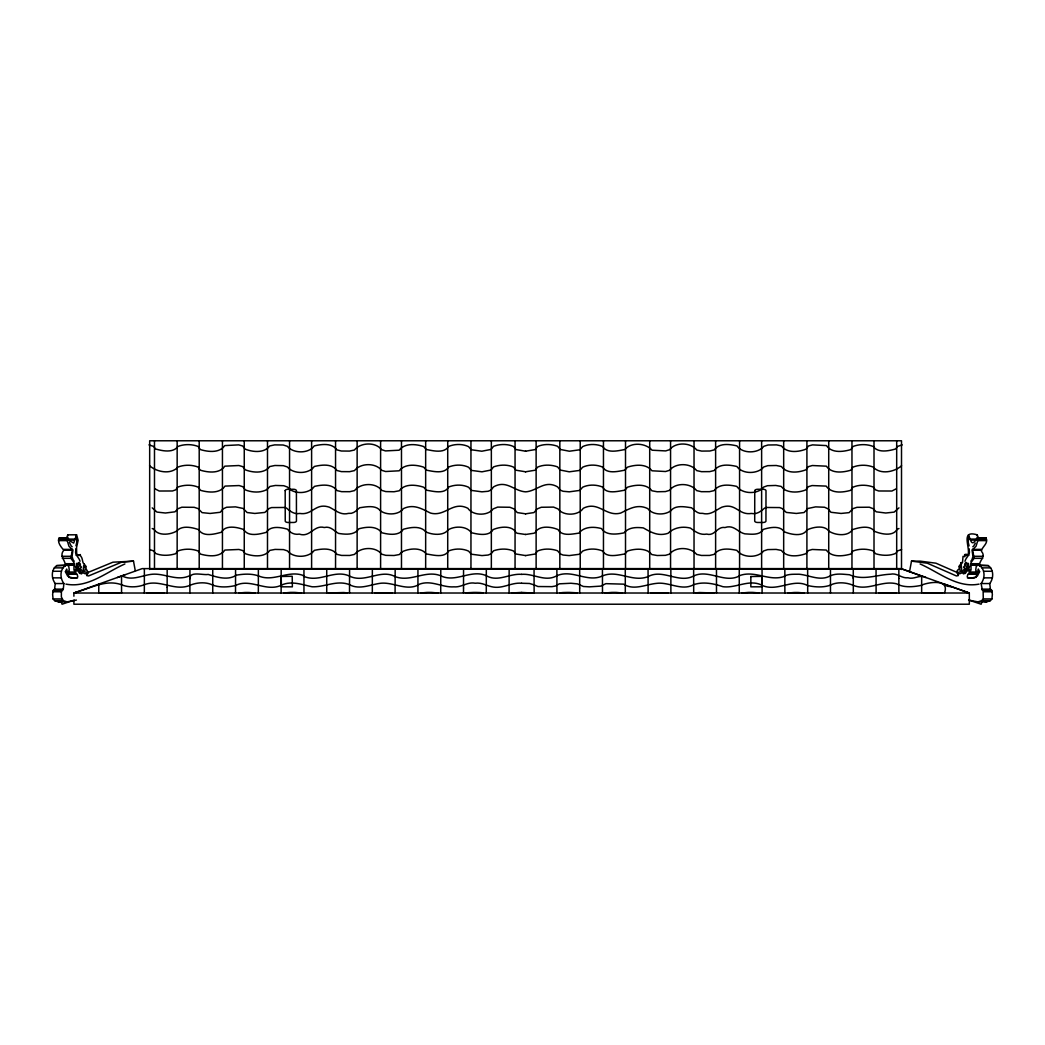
<?xml version="1.0" encoding="UTF-8"?>
<svg xmlns="http://www.w3.org/2000/svg" width="1045" height="1045" viewBox="0 0 1045 1045"><rect width="100%" height="100%" fill="white"/><g stroke="black" fill="none" stroke-linecap="round" stroke-linejoin="round"><path stroke-width="1.5" d="M212.736 592.998L212.749 568.702M144.341 592.998L144.367 568.689M167.174 568.689L167.135 587.12M189.903 592.998L189.942 568.689M235.569 568.702L235.517 592.998M258.376 568.702L258.337 592.998M281.118 592.998L281.183 568.715M303.951 568.715L303.964 592.998M326.732 568.715L326.732 592.998M349.513 592.998L349.579 568.715M372.32 592.998L372.36 568.728M395.167 568.728L395.088 592.998M417.948 568.728L417.922 592.998M440.794 568.728L440.716 592.998M463.51 592.998L463.523 588.061M463.549 568.741L463.523 588.008M486.33 568.741L486.278 592.998M509.15 568.741L509.085 592.998M189.929 578.682C189.393 570.805 203.226 575.455 208.203 574.423C217.138 577.297 227.836 580.72 236.523 575.129C243.746 573.927 251.78 573.444 258.768 576.004C273.424 582.248 287.741 570.139 302.684 575.272L303.938 576.396M65.234 565.959C66.044 560.407 58.677 556.384 63.758 550.245C61.263 547.005 56.992 542.695 59.056 537.796L67.729 537.796L69.519 540.735L73.686 543.087L76.559 534.792L78.153 540.278L76.559 547.502L76.677 553.745L78.323 555.496L80.361 554.542M76.403 600.078L67.037 601.881L58.376 601.881L54.601 600.614L53.06 598.929L52.629 594.37L53.23 590.399L54.614 589.132L55.241 583.554C51.27 578.303 50.983 569.773 56.652 565.606L67.324 565.24L68.748 566.272L69.297 570.217L68.265 571.628L67.011 571.563L66.671 569.029L65.443 571.876L67.664 576.069C70.982 578.303 81.758 579.949 76.18 573.47L73.973 569.995L73.973 562.576L70.929 558.33L72.379 549.67L68.97 546.261L67.207 540.605L67.729 537.796L59.5 538.397M68.983 577.428L68.199 574.136L65.953 572.02L74.613 572.02M853.321 592.998L853.269 568.689M65.312 565.606C59.643 569.773 59.931 578.303 63.902 583.554L63.275 589.132L61.407 591.77L61.355 596.917L63.262 600.614L67.037 601.881M135.236 570.505L133.499 561.139L121.586 562.197L88.603 575.939L86.617 575.573C90.484 571.367 84.449 569.76 86.173 566.547L84.201 564.091M968.597 600.078L977.963 601.881L986.624 601.881L990.399 600.614L991.94 598.929L992.371 594.37L991.77 590.399L990.386 589.132L989.759 583.554C993.73 578.303 994.017 569.773 988.348 565.606L977.676 565.24L976.252 566.272L975.703 570.217L976.735 571.628L977.989 571.563L978.329 569.029L979.557 571.876L977.336 576.069C974.018 578.303 963.242 579.949 968.819 573.47L971.027 569.995L971.027 562.576L974.071 558.33L972.621 549.67L976.03 546.261L977.793 540.605L977.271 537.796L985.944 537.796C989.014 543.531 981.503 546.888 981.451 551.342C986.611 557.116 978.368 560.656 979.766 565.959M964.979 561.283C965.684 557.39 970.988 554.725 969.042 549.853M991.77 590.399L982.391 590.085L981.098 583.554C985.069 578.303 985.357 569.773 979.687 565.606M964.639 554.542L964.927 556.698L963.033 556.358L962.51 562.667L961.309 562.523L961.622 563.817L960.799 562.837L960.799 564.091M85.363 566.024L84.749 567.879A2.874 1.959 -90 0 1 84.475 567.618C83.208 566.847 85.585 564.679 85.311 566.351A3.723 2.534 -90 0 0 85.285 566.821L85.35 567.409M969.629 569.525L968.819 571.119L967.187 570.661L965.306 573.405L963.255 573.77M968.624 536.856L968.206 542.198L969.081 545.882M66.292 538.541L67.807 534.831L68.304 535.641M959.663 566.168L960.25 567.879A2.874 1.959 90 0 0 960.525 567.618C961.792 566.847 959.414 564.679 959.689 566.351A3.723 2.534 -90 0 1 959.715 566.821L959.65 567.409M969.107 566.821L969.002 567.161A5.16 3.514 -90 0 1 968.61 568.062L967.448 568.911A7.968 5.434 -90 0 1 966.886 569.016M977.963 601.881L981.738 600.614L983.28 598.929L983.11 590.399M909.49 571.955L911.501 561.139L920.162 561.139L935.941 563.19L958.383 573.039M966.05 567.004L966.089 566.847A5.813 3.958 90 0 0 966.168 566.207L965.645 564.391A3.2 2.181 90 0 0 965.293 564.196M75.958 549.853C74.012 554.725 79.316 557.39 80.021 561.283M968.023 563.66L967.774 565.149A5.356 3.657 -90 0 1 967.552 566.233L967.317 566.769A2.848 1.946 -90 0 1 966.834 567.357L966.834 567.357M84.24 564.013C81.484 563.216 83.927 554.712 77.121 554.751M972.359 549.422L972.32 549.566A8.099 5.525 -90 0 0 972.111 550.428L972.947 556.489L972.007 559.532A8.778 5.983 -90 0 1 971.092 560.878L970.844 561.139M982.104 601.424L981.15 604.219L968.924 600.104M957.638 573.692L959.441 573.731A3.814 2.599 -90 0 0 959.885 573.744L964.235 571.85A3.122 2.129 -90 0 0 964.757 570.818L964.378 569.159L963.137 570.413A12.357 8.425 -90 0 1 962.458 571.092L957.155 572.751L958.383 575.573L956.397 575.939L927.281 563.19L911.501 561.139M83.678 565.672L83.273 569.695A15.479 10.554 -90 0 1 83.887 570.191L85.677 569.891M975.312 543.152L973.822 545.869A8.556 5.826 90 0 1 973.026 546.6L972.817 546.731M75.958 545.79L76.794 542.198L76.376 536.856M970.387 572.02L979.047 572.02L976.801 574.136L976.017 577.428M976.696 535.641L977.193 534.831L978.708 538.541M977.193 534.831C960.838 529.867 969.577 545.686 968.323 553.745L967.683 554.986C965.097 556.972 963.359 552.883 967.879 554.751M78.95 570.622C79.028 567.043 83.509 568.336 80.282 565.881C81.066 564.052 78.192 560.015 77.944 564.457C75.214 560.329 76.22 568.389 78.571 568.663M985.5 538.397L985.944 537.796L977.179 537.861C971.536 547.593 971.105 540.97 968.441 534.792M963.451 573.483L966.05 570.622M402.064 551.825L399.268 554.568L394.03 555.509L385.762 555.339L381.66 554.163C375.625 546.287 360.577 546.953 354.503 554.399L349.748 555.457L341.571 555.431L337.065 554.386C331.905 547.423 321.873 548.729 314.362 550.349C308.706 558.017 293.371 558.317 287.44 550.898L283.522 549.605L275.083 549.409L269.871 550.388C264.333 557.716 252.916 556.41 245.314 553.68L242.767 550.571L238.939 549.461L224.897 550.062C219.528 557.573 208.464 556.306 200.483 554.085L198.132 551.002C191.888 548.599 184.299 548.638 178.016 550.911L175.547 553.745C169.199 555.692 161.661 556.031 155.496 553.406L153.628 550.937L149.592 549.526M267.011 489.413L270.041 486.421L275.449 485.455L283.77 485.716L287.519 487.074C293.371 494.664 308.889 494.233 314.427 486.395C321.964 484.723 332.049 483.574 337.078 490.614L341.663 491.672L349.84 491.686L354.516 490.601C360.46 482.855 375.769 482.346 381.673 490.366L385.762 491.581L394.017 491.751L399.242 490.784C404.702 483.391 416.014 484.71 423.734 487.231L426.36 490.183C432.917 491.163 444.556 494.598 448.566 487.088C454.679 484.514 462.582 484.344 468.604 487.257L471.282 490.392L481.928 491.829L488.146 491.268L491.032 490.053L493.58 486.879C506.616 479.446 514.088 491.294 525.779 491.842C537.248 490.98 544.719 479.577 557.599 486.879L560.146 490.053L563.02 491.268L569.251 491.829L579.897 490.392L582.574 487.257C588.596 484.344 596.486 484.514 602.612 487.088C606.622 494.598 618.248 491.163 624.819 490.183L627.431 487.231C635.177 484.697 646.45 483.417 651.936 490.784L657.161 491.751L665.417 491.581L669.505 490.366C675.397 482.346 690.719 482.855 696.662 490.601L701.339 491.686L709.516 491.672L714.088 490.614C719.143 483.574 729.201 484.723 736.751 486.395C742.29 494.22 757.808 494.664 763.66 487.074L767.409 485.716L775.73 485.455L781.137 486.421L784.168 489.413M969.551 569.629L967.644 569.904M830.488 585.109C837.123 581.634 846.868 582.444 853.295 585.383C868.134 591.326 881.732 580.079 896.623 583.815C903.729 587.826 912.899 586.976 920.671 585.5C927.503 582.248 950.219 578.277 944.458 592.998M966.429 568.663C969.198 567.631 969.316 560.969 967.056 564.078C966.442 560.042 964.039 564.352 964.718 565.881C961.387 568.402 966.076 566.886 965.867 570.544M267.011 489.439C260.754 493.083 251.897 492.561 245.353 489.883L242.832 486.709L239.148 485.559L225.002 486.095C219.724 493.71 208.634 492.626 200.575 490.353L198.223 487.205C192.045 484.527 184.338 484.723 178.042 486.983L175.625 489.87L172.464 490.98L159.232 491.019L154.817 488.747M896.349 488.747L891.934 491.019L878.701 490.98L875.553 489.87L873.137 486.983C866.841 484.723 859.134 484.527 852.955 487.205L850.604 490.353C842.531 492.626 831.454 493.71 826.164 486.095L812.03 485.559L808.334 486.709L805.813 489.883C799.294 492.561 790.451 493.07 784.194 489.465M556.867 575.717C545.346 582.444 533.512 573.261 521.586 574.371M648.083 576.618C662.7 568.441 679.106 584.09 693.971 575.821C709.124 568.846 725.792 584.534 740.539 575.272C755.248 570.57 768.415 581.033 783.149 576.853C787.63 573.705 793.756 574.358 799.046 574.227C809.379 575.09 820.416 581.673 830.579 575.691C836.366 573.143 843.302 574.293 849.454 574.737C863.196 580.863 876.794 574.75 890.523 574.214C897.159 572.634 901.561 578.577 907.961 577.78C914.375 579.844 920.279 573.914 925.961 577.545M830.488 585.135C823.447 587.708 814.917 587.185 807.681 585.527C792.959 577.95 777.402 592.228 762.105 585.396A15.727 5.029 0 0 1 761.87 585.187C749.095 578.773 736.007 588.492 722.905 586.702C713.761 583.567 703.259 581.412 693.684 584.678C681.706 591.365 668.957 581.634 656.417 583.384C645.941 584.403 633.505 590.804 623.682 584.155L605.904 583.659L600.64 586.127L589.341 586.846L583.41 586.493L577.467 583.894L570.923 583.254L559.349 583.828L555.378 586.036L551.917 586.65L537.953 586.532L534.113 584.9L534.139 592.998M402.077 551.812C409.078 548.416 420.978 547.018 426.373 553.981C432.93 554.895 444.452 558.357 448.566 550.976C454.706 548.455 462.53 548.325 468.591 551.133L471.295 554.203L481.98 555.587L488.159 555.039L491.019 553.837L493.619 550.767C499.85 548.612 507.361 548.377 513.474 550.976L515.995 554.02L525.661 555.587M556.894 575.704C572.151 569.068 587.055 582.666 602.038 576.122C617.295 569.172 632.395 582.731 648.057 576.631M967.748 569.852L969.838 566.312L966.573 568.519M124.904 563.96C106.107 572.203 87.871 588.361 65.953 584.116M86.617 573.039L112.925 562.197L133.499 561.139M901.574 465.756C894.259 472.17 880.308 474.874 873.189 467.063C866.945 464.633 859.303 464.659 853.06 467.089L850.708 470.237C842.779 472.536 831.611 473.842 826.386 466.174L812.305 465.521L808.425 466.645L805.904 469.806C798.328 472.745 786.911 473.855 781.399 466.54L776.291 465.495L767.788 465.665L763.777 466.958C757.873 474.273 742.459 474.443 736.882 466.488C729.397 464.79 719.247 463.405 714.192 470.524L709.738 471.622L701.548 471.674L696.728 470.616C690.693 462.844 675.619 462.635 669.571 470.289L665.587 471.517L652.002 470.799C646.359 463.549 635.308 464.594 627.457 467.167L624.832 470.145C618.026 471.413 606.975 474.286 602.599 467.089C596.486 464.489 588.622 464.372 582.587 467.246L579.91 470.381L569.238 471.817L560.172 470.041L557.56 466.88C551.342 464.646 543.766 464.411 537.666 467.089L535.171 470.211L525.504 471.804M898.961 507.857L894.154 512.115L885.755 513.017L876.246 511.828L873.032 508.628L869.335 507.217L856.952 507.321L853.02 508.615L849.102 512.638L841.055 513.448L830.945 512.285L827.993 508.81L824.518 507.243L815.609 506.877L808.02 508.458L804.075 512.533L796.329 513.448L786.323 512.429L782.052 508.458L779.596 507.57L766.73 507.478A8.909 4.415 0 0 0 764.626 508.105C760.865 511.358 756.92 514.597 751.303 513.461C738.41 515.433 735.954 502.501 721.912 507.165C715.812 510.065 710.691 515.538 702.619 513.369C697.629 514.088 694.794 510.43 691.542 507.779C685.102 506.825 675.501 504.813 670.994 510.587C665.077 515.498 652.485 515.198 647.782 508.615C637.411 503.612 629.208 508.941 620.665 513.069C605.839 517.066 598.458 500.568 583.28 508.301C578.329 515.903 563.137 516.086 558.03 508.928L553.55 507.099L541.297 507.269L537.352 508.81L533.93 512.586L525.517 513.827M117.249 577.545L125.021 574.75M99.654 583.828L98.779 584.142L98.752 592.998M212.723 585.109C206.074 581.634 196.316 582.431 189.876 585.396C174.528 591.627 160.068 578.93 144.772 584.534C138.018 587.408 128.417 587.695 121.573 584.769C106.211 579.152 91.228 587.969 76.807 591.992L73.96 593.024L969.316 593.011L969.316 604.219L73.895 604.219L73.895 601.019M898.961 528.535L898.282 528.809A6.257 3.096 0 0 0 896.701 530.024C892.273 536.699 880.543 533.89 874.456 531.304C869.871 524.747 858.703 527.516 852.433 529.684C847.978 537.012 834.576 535.197 828.763 531.004C824.44 524.773 812.736 527.072 806.988 529.998C802.625 537.274 790.373 534.361 784.142 531.722C780.079 525.217 769.447 527.451 763.346 529.41C759.571 535.615 751.185 534.165 744.902 533.851C737.679 532.284 733.93 524.433 724.969 527.542C717.092 526.158 715.015 536.398 706.694 534.099C700.072 535.314 695.147 531.618 690.431 528.078C682.085 526.053 673.842 527.686 668.029 533.303C658.063 536.568 651.009 532.232 643.354 527.921C636.248 527.098 628.816 527.216 623.996 532.872C616.589 534.374 606.035 535.693 601.45 528.561C593.73 526.484 584.077 526.484 578.943 533.12C572.673 533.93 561.883 536.673 558.03 529.593C551.473 526.745 539.285 525.034 535.144 532.545A7.746 3.827 0 0 1 533.93 533.25L525.517 534.491M74.286 600.104L62.06 604.219L61.119 601.424M189.916 575.599C177.389 581.686 165.214 573.339 152.688 574.214C142.629 574.907 132.01 581.464 122.004 575.821M77.356 569.904L75.371 569.525M901.574 549.526L897.55 550.937L895.683 553.406C889.517 556.031 881.98 555.692 875.632 553.745L873.15 550.911C866.867 548.638 859.29 548.599 853.047 551.002L850.695 554.085C842.74 556.293 831.611 557.586 826.281 550.062L812.226 549.461L808.399 550.571L805.865 553.68C798.249 556.41 786.833 557.716 781.294 550.388L776.095 549.409L767.657 549.605L763.738 550.898C757.808 558.317 742.459 558.017 736.816 550.349C729.306 548.743 719.26 547.423 714.114 554.386L709.607 555.431L701.43 555.457L696.675 554.399C690.588 546.914 675.579 546.391 669.505 554.163L665.417 555.339L657.148 555.509L651.897 554.568L649.115 551.825M923.584 592.998L942.472 592.998M283.77 592.998L290.249 592.424A39.24 12.553 0 0 1 294.925 592.424L301.613 592.998M420.573 592.998L426.961 592.437A38.587 12.344 0 0 1 431.585 592.437L438.09 592.998M100.738 592.998L119.626 592.998M605.133 592.998L611.625 592.437A38.587 12.344 0 0 1 616.25 592.437L622.637 592.998M741.597 592.998L748.298 592.424A39.24 12.553 0 0 1 752.962 592.424L759.454 592.998M878.675 592.998L896.571 592.998M146.64 592.998L164.535 592.998M328.927 592.998L343.478 592.541A14.917 4.781 0 0 1 345.02 592.659L345.412 592.698A8.464 2.704 0 0 1 347.28 592.998M511.384 592.998L521.586 592.437M788.178 592.998L794.174 592.502A36.536 11.691 0 0 1 798.341 592.502L804.389 592.998M58.376 601.881L61.498 601.28M238.822 592.998L244.87 592.502A36.536 11.691 0 0 1 249.037 592.502L255.032 592.998M559.82 592.933L562.171 592.62A14.094 4.507 0 0 1 563.751 592.515L567.2 592.424A42.479 13.598 0 0 1 569.969 592.437L575.691 592.75A6.427 2.064 0 0 1 577.101 592.998M56.652 565.606L74.012 565.071M650.774 592.998L668.186 592.998M375.024 592.998L392.45 592.998M902.188 444.883L897.577 446.411L895.722 448.919C889.125 450.904 878.048 453.256 873.241 446.476C867.01 443.981 859.369 444.073 853.099 446.424L850.761 449.598C842.897 451.923 831.611 453.295 826.451 445.588L812.487 444.883L808.503 445.98L805.943 449.154C798.471 452.106 786.872 453.373 781.477 445.954L776.539 444.883L768.023 445L763.856 446.28C757.965 453.648 742.512 453.896 736.947 445.901C729.488 444.177 719.273 442.753 714.231 449.886L709.842 451.009L701.665 451.087L696.78 450.029C690.784 442.335 675.592 441.826 669.61 449.663L665.678 450.917L652.067 450.212C645.914 442.975 631.102 441.839 624.884 449.507C618.091 450.774 607.027 453.674 602.638 446.502C596.551 443.838 588.635 443.759 582.601 446.633L579.923 449.768L569.355 451.218L560.198 449.441L557.586 446.28C551.381 444.007 543.805 443.811 537.705 446.463L535.171 449.585L525.504 451.205M979.047 584.116C957.129 588.361 938.893 572.203 920.096 563.96M525.504 555.587L535.184 554.02L537.692 550.976C543.818 548.377 551.329 548.612 557.56 550.767L560.146 553.837L563.02 555.039L569.198 555.587L579.884 554.203L582.587 551.133C588.648 548.325 596.46 548.455 602.599 550.976C606.805 558.278 618.17 554.947 624.805 553.981L627.444 551.068C634.132 548.86 642.871 548.076 649.102 551.812M81.745 573.77L79.694 573.405L77.813 570.661L76.18 571.119L75.449 569.629M521.612 583.254L529.475 583.476L534.086 584.873L534.06 568.741M521.625 592.437L531.84 592.998M67.807 534.831L76.559 534.792M67.651 539.089L74.861 539.089M970.139 539.089L977.349 539.089M58.572 539.259L67.233 539.259M977.767 539.259L986.428 539.259M68.461 540.108L74.234 540.108M970.766 540.108L976.539 540.108M58.546 540.605L67.207 540.605M977.793 540.605L986.454 540.605M63.627 549.461L72.288 549.461M972.712 549.461L981.373 549.461M63.719 549.67L72.379 549.67M972.621 549.67L981.281 549.67M63.758 550.245L72.418 550.245M972.581 550.245L981.242 550.245M77.369 554.921L80.256 554.921M964.744 554.921L967.631 554.921M76.821 555.026L80.308 555.117M964.692 555.117L968.179 555.026M76.115 555.261L80.452 555.261M964.548 555.261L968.885 555.261M62.008 556.306L70.668 556.306M974.332 556.306L982.992 556.306M62.269 558.33L70.929 558.33M974.071 558.33L982.731 558.33M65.613 563.712L74.273 563.712M970.727 563.712L979.387 563.712M65.574 564.535L74.234 564.535M970.766 564.535L979.426 564.535M970.988 565.071L988.348 565.606M54.288 567.866L62.948 567.866M982.052 567.866L990.712 567.866M943.57 583.828L969.277 593.011L900.999 568.611L142.211 568.611L73.895 593.011L73.895 596.212M149.67 568.924L901.508 568.924M52.72 571.262L61.381 571.262M983.619 571.262L992.28 571.262M65.378 571.628L68.265 571.628M976.735 571.628L979.622 571.628M66.802 573.261L75.462 573.261M969.538 573.261L978.198 573.261M67.52 573.47L76.18 573.47M968.819 573.47L977.48 573.47M68.199 574.136L76.86 574.136M968.14 574.136L976.801 574.136M52.563 577.859L61.224 577.859M983.776 577.859L992.436 577.859M70.211 577.99L77.565 577.885M967.435 577.885L974.789 577.99M55.241 583.554L63.902 583.554M981.098 583.554L989.759 583.554M54.614 589.132L63.275 589.132M981.725 589.132L990.386 589.132M53.948 590.085L62.609 590.085M982.391 590.085L991.052 590.085M53.23 590.399L61.89 590.399M52.746 591.77L61.407 591.77M983.593 591.77L992.254 591.77M53.06 598.929L61.72 598.929M983.28 598.929L991.94 598.929M54.601 600.614L63.262 600.614M981.738 600.614L990.399 600.614M521.625 574.371C509.699 573.248 497.864 582.444 486.343 575.717M521.599 583.254C510.927 582.222 502.305 589.524 491.294 586.65C485.938 585.331 481.105 582.352 475.214 583.228C467.363 581.608 461.524 587.617 453.87 586.846C442.048 587.682 431.663 579.766 419.541 584.155C407.171 592.202 392.659 581.177 379.453 583.423C369.734 584.9 358.971 589.994 349.5 584.664C336.947 579.714 324.564 587.316 312.102 586.781C302.266 584.704 291.268 580.458 281.392 585.148A15.727 5.029 0 0 1 281.183 585.318C265.913 592.306 250.304 577.963 235.543 585.5C228.346 587.238 219.777 587.682 212.762 585.148M525.661 534.491L517.288 533.277A7.746 3.827 0 0 1 516.034 532.545C511.88 525.034 499.706 526.745 493.149 529.593C489.047 536.686 477.865 534.322 471.347 532.689C466.658 525.818 454.627 525.857 448.109 529.88C443.759 536.046 431.938 534.883 425.798 531.853C420.612 525.504 410.358 527.294 403.409 529.279C398.903 536.189 388.466 534.517 381.673 532.702C376.879 525.674 366.194 526.771 358.827 528.822C354.503 535.393 345.386 534.478 338.515 533.407C333.891 530.912 330.651 525.896 324.224 527.503C313.748 524.708 310.352 537.783 299.353 534.126C294.429 534.988 290.249 532.846 287.453 529.188C280.961 527.346 270.472 525.387 266.37 532.323C259.656 534.126 248.018 537.169 243.759 529.567C237.293 527.189 225.367 524.616 221.475 532.218C214.8 534.073 203.017 537.313 198.733 529.684C192.58 527.477 182.039 525.034 177.114 530.755C171.419 534.583 159.14 536.294 154.477 530.024A6.257 3.096 0 0 0 152.897 528.809L152.217 528.535M525.661 513.827L517.301 512.599L513.813 508.81L509.869 507.269L497.629 507.099L493.135 508.928C488.028 516.086 472.836 515.903 467.886 508.301C452.707 500.568 445.34 517.066 430.501 513.069C421.958 508.941 413.768 503.612 403.396 508.615C398.681 515.263 386.127 515.355 380.184 510.587C375.691 504.8 366.103 506.838 359.663 507.752C356.384 510.391 353.576 514.101 348.56 513.369C340.474 515.538 335.367 510.065 329.266 507.165C315.224 502.501 312.768 515.433 299.863 513.461C294.311 514.545 290.249 511.449 286.539 508.105A8.909 4.415 0 0 0 284.436 507.478L271.569 507.57L269.127 508.458L264.842 512.429L254.836 513.448L247.103 512.533L243.158 508.458L235.569 506.877L226.647 507.243L223.186 508.81L220.221 512.285L210.11 513.448L202.077 512.638L198.158 508.615L194.213 507.321L181.843 507.217L178.133 508.628L174.92 511.828L165.423 513.017L156.985 512.089L152.217 507.857M525.661 471.804L515.995 470.211L513.513 467.089C507.413 464.411 499.823 464.646 493.606 466.88L491.006 470.041L481.941 471.817L471.256 470.381L468.591 467.246C462.556 464.372 454.693 464.489 448.579 467.089C444.19 474.286 433.152 471.413 426.347 470.145L423.708 467.167C415.871 464.594 404.807 463.549 399.177 470.799L385.592 471.517L381.608 470.289C375.56 462.635 360.473 462.844 354.451 470.616L349.631 471.674L341.428 471.622L336.986 470.524C331.931 463.405 321.782 464.79 314.297 466.488C308.706 474.443 293.305 474.273 287.388 466.958L283.378 465.665L274.887 465.495L269.78 466.54C264.267 473.855 252.851 472.745 245.275 469.806L242.753 466.645L238.861 465.521L224.793 466.174C219.568 473.842 208.399 472.536 200.457 470.237L199.451 469.153M525.661 451.205L516.008 449.585L513.474 446.463C507.374 443.811 499.784 444.007 493.593 446.28L490.98 449.441L481.81 451.218L471.256 449.768L468.565 446.633C462.543 443.759 454.627 443.838 448.54 446.502C444.151 453.674 433.087 450.774 426.295 449.507L423.682 446.542C415.792 443.955 404.768 442.962 399.112 450.212L385.5 450.917L381.569 449.663C375.625 441.695 360.368 442.401 354.399 450.029L349.513 451.087L341.336 451.009L336.934 449.886C331.892 442.753 321.69 444.177 314.231 445.901C308.654 453.883 293.214 453.648 287.31 446.28L283.156 445L274.639 444.883L269.688 445.954C264.307 453.373 252.694 452.106 245.235 449.154L242.662 445.98L238.691 444.883L224.727 445.588C219.568 453.282 208.282 451.936 200.418 449.598L198.08 446.424C191.81 444.073 184.155 443.981 177.924 446.476C173.117 453.256 162.053 450.904 155.457 448.919L153.602 446.411L148.991 444.883M951.668 586.715L947.41 586.271L944.536 584.743M483.391 592.933L481.053 592.62A14.094 4.507 0 0 0 479.459 592.515L476.024 592.424A42.479 13.598 0 0 0 473.241 592.437L467.52 592.75A6.427 2.064 0 0 0 466.122 592.998M983.502 601.28L986.624 601.881M714.284 592.998L699.732 592.541A14.917 4.781 0 0 0 698.191 592.659L697.799 592.698A8.464 2.704 0 0 0 695.931 592.998M78.427 568.519L75.162 566.312L77.252 569.852M900.999 568.611L921.194 575.834M149.592 465.756C156.972 472.222 170.949 474.835 177.977 467.063C184.22 464.633 191.875 464.659 198.119 467.089L199.438 469.14M395.154 576.631C410.763 582.535 425.38 569.682 440.742 575.769M486.33 575.704C471.008 568.937 455.698 583.136 440.781 575.808M303.951 576.409C319.378 583.097 334.491 569.042 349.539 576.095C364.561 583.711 380.524 568.584 395.141 576.618M959.323 569.891L961.113 570.191A15.479 10.554 -90 0 1 961.661 569.734L961.322 565.672M87.845 572.751L82.542 571.092A12.357 8.425 -90 0 1 81.863 570.413L80.622 569.159L80.243 570.818A3.122 2.129 -90 0 0 80.765 571.85L85.115 573.744A3.814 2.599 90 0 0 85.559 573.731L87.362 573.692M72.183 546.731L71.974 546.6A8.556 5.826 90 0 1 71.178 545.869L69.349 542.329M79.133 570.544L79.916 572.582L81.549 573.483M78.166 567.357L78.257 567.422A2.848 1.946 -90 0 1 77.683 566.769L77.448 566.233A5.356 3.657 -90 0 1 77.225 565.149L76.977 563.66M74.156 561.139L73.908 560.878A8.778 5.983 -90 0 1 72.993 559.532L72.053 556.489L72.889 550.428A8.099 5.525 90 0 0 72.68 549.566L72.641 549.422M960.76 564.013L958.827 566.547C961.126 570.074 955.992 568.793 957.155 572.751M75.893 566.821L75.998 567.161A5.16 3.514 -90 0 0 76.389 568.062L77.552 568.911A7.968 5.434 -90 0 0 78.114 569.016M78.95 567.004L78.911 566.847A5.813 3.958 -90 0 1 78.832 566.207L79.355 564.391A3.2 2.181 -90 0 1 79.707 564.196M898.844 578.381L898.87 592.998M807.694 592.998L807.641 568.702M762.092 592.998L762.04 568.715M693.697 592.998L693.632 568.715M670.89 592.998L670.851 568.728M625.302 592.998L625.276 568.728M579.688 588.061L579.701 592.998M556.933 592.998L556.88 568.741M898.844 568.689L898.857 578.46M876.05 568.689L876.102 592.998M853.282 575.599L853.282 578.408M830.461 568.702L830.475 592.998M784.834 568.702L784.873 592.998M739.259 568.715L739.259 592.998M716.478 568.715L716.491 592.998M648.057 568.728L648.122 592.998M602.429 568.728L602.495 592.998M579.661 568.741L579.688 588.008M967.291 592.306L967.291 592.998M921.677 575.991L921.651 592.998M901.508 569.486L901.508 440.781L149.67 440.781L149.67 569.486M896.688 440.912L896.688 569.12M874.012 440.912L874.012 569.12M851.962 440.912L851.962 569.12M828.724 440.912L828.724 569.12M806.91 440.912L806.91 569.12M783.672 440.912L783.672 569.12M761.622 440.912L761.622 569.12M739.573 440.912L739.573 569.12M715.616 440.912L715.616 569.12M694.037 440.912L694.037 569.12M670.563 440.912L670.563 569.12M649.703 440.912L649.703 569.12M625.511 440.912L625.511 569.12M603.461 440.912L603.461 569.12M580.223 440.912L580.223 569.12M559.833 440.912L559.833 569.12M536.124 440.912L536.124 569.12M515.054 440.912L515.054 569.12M491.346 440.912L491.346 569.12M470.955 440.912L470.955 569.12M447.717 440.912L447.717 569.12M425.655 440.912L425.655 569.12M401.476 440.912L401.476 569.12M380.602 440.912L380.602 569.12M357.129 440.912L357.129 569.12M335.549 440.912L335.549 569.12M311.606 440.912L311.606 569.12M289.556 440.912L289.556 569.12M267.494 440.912L267.494 569.12M244.256 440.912L244.256 569.12M222.441 440.912L222.441 569.12M199.203 440.912L199.203 569.12M177.154 440.912L177.154 569.12M167.122 587.159L167.122 592.998M154.49 440.912L154.49 569.12M121.534 575.991L121.56 592.998M75.919 592.306L75.919 592.998M754.751 490.732L754.712 520.985A2.965 1.463 0 0 0 757.534 522.474L762.955 522.487A2.965 1.476 0 0 0 765.946 521.168L765.998 490.627A2.965 1.463 0 0 0 763.02 489.269L757.651 489.269A2.965 1.463 0 0 0 754.764 490.732M285.18 490.627L285.233 521.168A2.965 1.476 0 0 0 288.224 522.487L293.645 522.474A2.965 1.463 0 0 0 296.453 520.985L296.414 490.732A2.965 1.463 0 0 0 293.514 489.269L288.159 489.269A2.965 1.463 0 0 0 285.18 490.627M750.846 576.526L750.846 586.833L761.792 586.807L761.936 576.37L750.846 576.526M281.209 576.487L281.432 586.807L292.365 586.833L292.208 576.278L281.209 576.487M969.042 549.853A12.971 8.843 90 0 0 968.793 548.834A12.971 8.843 -90 0 1 969.042 549.853M76.207 548.834A12.971 8.843 90 0 0 75.958 549.853A12.971 8.843 -90 0 1 76.207 548.834"/></g></svg>
